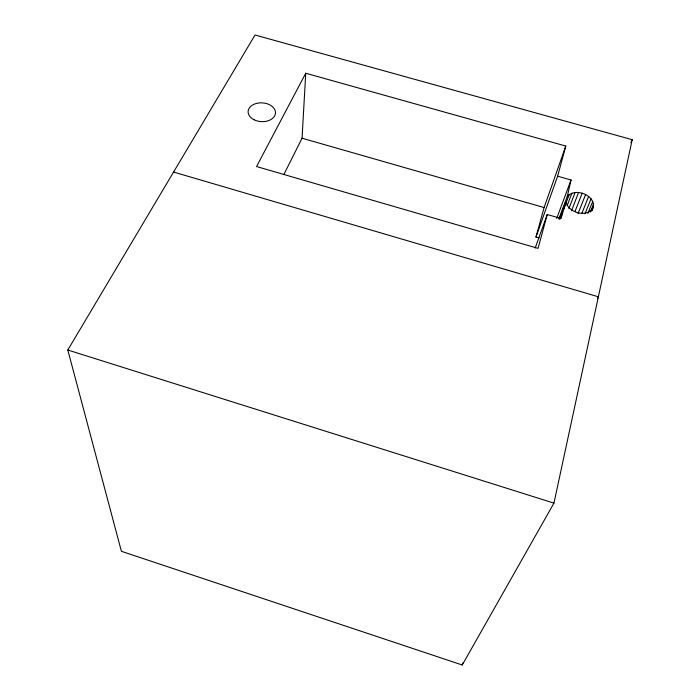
<?xml version="1.0" encoding="UTF-8"?>
<svg xmlns="http://www.w3.org/2000/svg" width="700" height="700" viewBox="0 0 700 700"><rect width="100%" height="100%" fill="white"/><g stroke="black" fill="none" stroke-linecap="round" stroke-linejoin="round"><path stroke-width="1.05" d="M591.824 210.718C599.742 197.173 575.881 186.156 567.236 196.586L558.793 219.056M283.981 174.282L302.05 138.206L305.743 73.237L565.801 146.055L557.629 176.207L535.972 237.064L539.079 237.965M553.945 503.125L632.196 139.702L255.036 35L67.804 350.017L121.398 551.294L462.254 665L553.945 503.125L67.804 350.017M567.236 196.586L571.034 180.005L557.629 176.207M462.254 665L462.779 662.883M593.469 206.736C588.341 218.549 568.041 213.141 565.95 201.565L561.067 218.487L547.242 214.515L538.064 248.369L256.559 166.539L305.743 73.237M535.972 237.064L544.093 207.559L565.801 146.055M535.194 248.01L547.242 214.515M556.701 218.426L571.034 180.005M559.423 218.89L565.95 201.565M559.939 219.196L562.634 212.039M563.404 210L569.188 194.67M567.192 205.572L571.856 193.305M568.881 208.679L575.05 192.596M571.55 210.656L578.559 192.57M575.067 211.321L582.146 193.244M578.025 213.623L585.585 194.565M581.796 213.482L588.63 196.455M584.999 213.78L591.08 198.774M587.878 213.369L592.778 201.381M590.31 212.074L593.591 204.094M591.587 211.111L592.41 209.116M630.919 142.713L632.196 139.702M597.45 298.76L598.378 296.791L173.582 172.043M302.05 138.206L544.093 207.559M253.977 119.726A13.703 9.398 3.4 0 0 275.45 113.47A13.703 9.398 3.4 0 0 255.99 103.556A13.703 9.398 3.4 0 0 253.977 119.726"/></g></svg>
